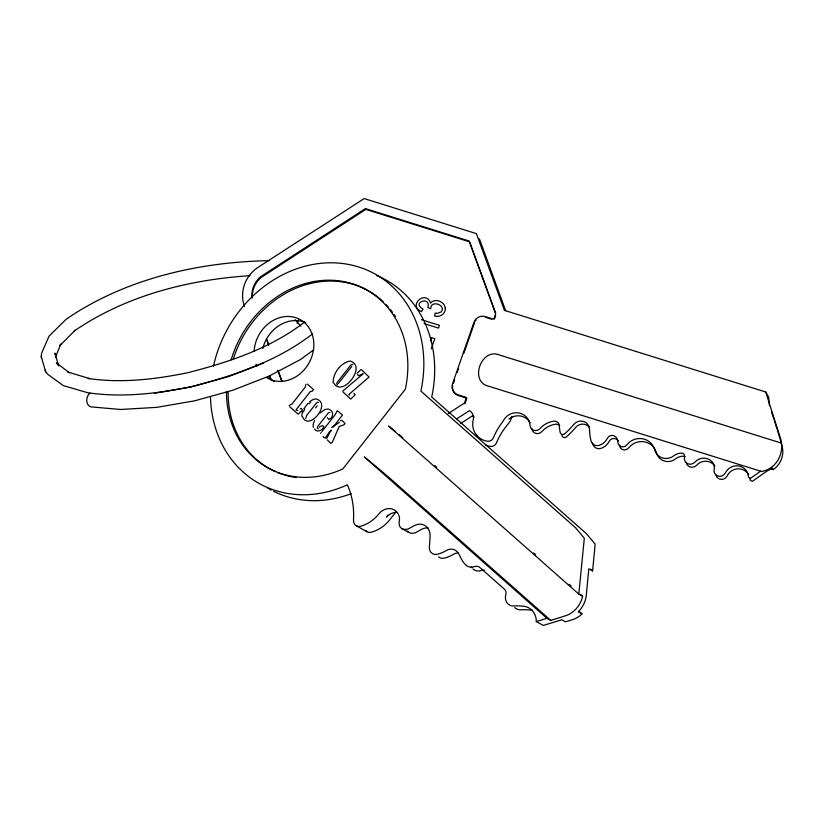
<?xml version="1.0" encoding="UTF-8"?>
<svg xmlns="http://www.w3.org/2000/svg" width="824" height="824" viewBox="0 0 824 824"><rect width="100%" height="100%" fill="white"/><g stroke="black" fill="none" stroke-linecap="round" stroke-linejoin="round"><path stroke-width="1.24" d="M301.738 416.264L302.48 411.537M210.481 396.725A119.696 102.516 -61.4 0 0 347.368 484.811A77.806 66.631 -61.4 0 1 353.486 520.15A6.994 5.995 -61.4 0 0 360.449 526.299A34.732 29.746 -61.4 0 0 379.473 513.177A13.565 11.618 -61.4 0 1 391.678 508.861A13.565 11.618 -61.4 0 1 399.547 518.142L399.115 522.777A6.88 5.892 -61.4 0 0 403.029 529.08A11.536 9.878 -61.4 0 0 408.333 528.926L414.307 525.609A12.741 10.918 -61.4 0 1 425.864 526.196A14.121 12.092 -61.4 0 1 430.066 537.423L429.345 547.486A7.972 6.829 -61.4 0 0 437.081 554.325A34.484 29.54 -61.4 0 0 446.392 550.494A10.424 8.93 -61.4 0 1 455.899 550.607A14.719 12.607 -61.4 0 1 459.73 555.603A37.039 31.724 -61.4 0 0 465.364 564.564A10.805 9.249 -61.4 0 0 474.449 566.634A7.117 6.098 -61.4 0 1 480.495 568.066L504.473 589.253A5.644 4.831 -61.4 0 1 505.802 594.629A9.95 8.518 -61.4 0 0 513.527 605.959A77.487 66.373 -61.4 0 1 523.724 606.258A18.334 15.707 -61.4 0 1 536.311 621.595L543.366 625.437L561.762 619.741L565.563 621.811L572.402 619.689A23.618 20.229 -61.4 0 0 580.92 614.9L581.981 613.88L578.191 611.81L578.963 611.068A23.618 20.229 -61.4 0 0 586.317 595.041L588.81 568.838L592.611 570.908L595.155 544.128L586.4 533.684L431.724 397.024A119.696 102.516 -61.4 0 0 376.661 275.494M550.72 620.379L394.212 482.081A101.743 10.063 38.1 0 0 364.321 456.949L546.92 618.299L550.72 620.379L565.357 615.837A23.618 20.229 -61.4 0 0 582.094 598.245L582.599 596.185L578.809 594.114L584.309 538.206L575.554 527.772L420.879 391.101A119.696 102.516 -61.4 0 0 342.156 263.453A119.696 102.516 -61.4 0 0 213.416 366.453M297.165 323.348L298.412 319.774M430.406 340.93L431.56 337.624L434.815 338.643L431.23 348.923M453.385 383.418L454.642 379.792M457.166 372.561L458.422 368.936M463.891 353.259L474.408 323.101M464.932 403.812L466.878 398.239L458.463 395.602A8.982 8.683 -30 0 1 452.654 385.735M494.544 318.888L495.708 315.541M511.889 416.522L510.252 421.229L506.183 426.379A68.65 66.435 -30 0 0 496.439 442.941A5.644 5.459 -30 0 1 490.156 446.412A18.149 17.562 -30 0 1 485.563 444.981M339.519 422.3L331.681 427.491M55.445 357.122L60.873 344.051L59.998 345.431L75.221 330.208L74.129 331.104C125.464 295.734 188.335 279.666 249.95 275.69M314.583 420.302L313.202 424.185L313.233 427.378M303.294 411.979L304.684 409.219M326.737 438.45L331.104 430.004M305.838 384.334L305.282 387.084L292.046 403.956L289.1 405.542M303.871 408.776L308.032 403.317M315.582 407.89L317.168 405.872M338.365 383.51L351.735 366.474M320.588 433.249L321.113 432.579M321.988 431.446L335.327 414.451L337.201 410.723M333.236 426.987L342.475 415.049L338.015 411.166M388.073 515.041L386.518 517.029A13.565 11.618 -61.4 0 1 396.622 512.415M395.767 512.147L390.318 519.099A34.732 29.746 -61.4 0 1 371.294 532.222A6.994 5.995 -61.4 0 1 365.64 530.491M319.372 427.326L320.443 426.132M321.556 426.173L322.483 425.483L323.863 426.822C322.514 430.241 316.941 433.084 314.562 429.077M357.07 373.324L360.922 369.533M308.846 403.77L310.689 401.988M340.528 420.724L341.785 420.219L345.05 423.464L343.917 424.844L339.272 426.451L332.216 442.447L330.733 443.302L327.272 439.841M89.816 393.244C85.809 396.416 85.366 404.914 90.712 406.86L120.582 409.477L156.735 407.355L194.649 400.825L232.801 390.236L268.572 376.311M342.805 391.009L362.931 374.003M320.072 412.948L324.893 409.497L328.601 408.982M309.876 401.546L313.388 399.352L316.519 398.898M304.623 322.05C270.684 348.346 229 362.169 187.862 372.685C155.118 379.39 121.468 383.407 88.178 378.453L89.548 378.587L67.877 372.036L69.34 372.716L56.341 362.89L58.556 365.526M312.512 333.905C277.214 361.345 233.831 375.775 191.003 386.714C157.044 393.666 122.137 397.838 87.612 392.688L63.335 385.632L47.885 374.384L45.66 371.748L41.2 356.483L41.684 353.043L48.987 336.233L66.28 319.125C125.423 278.687 198.44 261.991 269.345 260.642M313.687 349.891L300.502 359.522L269.191 376.022M244.512 306.394A33.599 32.517 -30 0 1 258.139 267.316L364.187 198.563L476.396 233.625L504.401 310.339L765.692 391.987L779.967 436.73C785.416 451.212 777.66 468.65 761.592 471.472L760.624 471.204L750.51 478.332L748.439 477.106A12.216 11.824 -30 0 0 725.388 472.883A6.026 5.83 -30 0 1 714.161 469.381A8.704 8.415 -30 0 0 712.729 462.552A11.557 11.175 -30 0 0 694.941 462.12A6.159 5.953 -30 0 1 684.517 456.836A3.069 2.977 -30 0 0 681.716 453.138A12.195 11.804 -30 0 0 673.785 455.816A12.185 11.783 -30 0 1 654.709 449.853A15.986 15.471 -30 0 0 642.586 438.759A15.986 15.471 -30 0 0 626.817 444.898A5.057 4.893 -30 0 1 617.835 442.097A7.735 7.488 -30 0 0 615.579 436.761A5.16 4.995 -30 0 0 607.37 438.327A13.524 13.081 -30 0 1 599.213 445.341A6.561 6.345 -30 0 1 590.993 440.871A59.276 57.371 -30 0 1 589.521 429.325A8.94 8.652 -30 0 0 573.803 424.422A76.333 73.872 -30 0 1 564.646 433.836A2.771 2.688 -30 0 1 560.166 432.435A53.189 51.469 -30 0 1 559.249 425.503A4.954 4.79 -30 0 0 553.79 421.157A21.62 20.93 -30 0 0 540.101 428.552A5.82 5.634 -30 0 1 529.997 425.4A14.183 13.72 -30 0 0 503.165 421.157A68.65 66.435 -30 0 0 493.411 437.719A5.644 5.459 -30 0 1 487.128 441.201A18.149 17.562 -30 0 1 473.254 419.818A8.683 8.395 -30 0 0 469.443 410.62L456.578 418.963M508.995 419.066L511.261 417.511A14.183 13.72 -30 0 1 530.079 422.661M448.287 413.524L464.478 403.029L466.425 397.456L458.01 394.82A8.982 8.683 -30 0 1 452.51 383.84L473.954 322.318A8.982 8.683 -30 0 1 485.284 316.581L493.7 319.218L495.636 313.645L469.134 241.03L365.372 208.606L260.909 276.524A24.215 23.433 -30 0 0 252.062 297.958M460.678 423.484L472.461 415.842A8.683 8.395 -30 0 1 474.161 417.14M300.245 408.9L301.244 408.354L302.49 410.043L298.123 414.194L289.605 406.644M331.124 430.859L329.548 431.694L325.181 438.172L323.049 436.504M262.681 363.343L263.289 363.054L228.475 376.609L191.353 386.909L154.448 393.275M536.311 621.595L546.92 618.299M297.794 410.63L295.981 409.868L310.349 391.554L312.286 391.184L313.501 389.567L307.331 384.066M350.385 360.974C340.765 362.57 332.855 373.21 333.123 382.82M329.858 412.453L328.436 412.803L317.652 426.544L317.25 428.192L318.26 428.871M351.199 361.417C366.258 367.092 342.321 397.611 333.936 383.263M317.333 399.341C331.032 404.8 308.382 431.488 302.552 416.707M485.738 317.364L491.743 319.248M421.394 319.702L439.46 325.336L438.492 328.107L424.103 323.605M781.028 442.982L496.47 354.062C481.031 351.292 471.163 378.185 485.594 385.261L760.624 471.204M769.678 468.423L773.355 469.577A21.991 21.28 -30 0 0 781.822 445.3L780.864 441.613M362.931 373.736L358.801 375.641L357.358 374.611M318.497 402.359L317.384 402.287L315.891 403.709L306.631 415.502L305.776 418.386M337.449 384.932L336.645 383.665L337.397 382.109L350.839 364.97L352.991 364.301M353.815 393.326L355.175 394.768L350.756 399.084L343.021 392.008M401.834 528.586L408.889 532.438M356.112 525.733L366.958 531.655M329.415 409.425L331.681 411.104L332.494 412.978A5.964 5.109 -61.4 0 1 331.063 418.098L328.683 419.529L327.406 417.613M590.684 569.209L592.611 570.908M361.736 369.976L369.07 377.042L348.799 394.542L349.51 395.17M434.784 465.57L436.71 467.27M533.653 552.935L535.569 554.624M569.168 584.309L571.084 586.008M580.683 594.485L582.599 596.185M578.809 594.114L388.578 426.029A101.743 10.063 38.1 0 1 394.943 431.189M579.097 611.336L581.981 613.88M295.043 319.702L300.873 326.149M765.692 391.987L768.71 397.209L769.462 405.666M773.355 469.577L772.521 468.135L767.474 470.772A13.792 3.461 -35.5 0 0 764.631 472.677L752.281 481.391L750.211 480.165A12.216 11.824 -30 0 0 750.015 478.25M479.413 238.847L505.668 310.761M495.657 313.233L469.587 241.813L365.825 209.389L261.363 277.307A24.215 23.433 -30 0 0 252.432 297.866M266.554 339.004L268.315 343.814M277.976 370.285L281.921 381.11M266.543 339.426L268.737 345.441M277.956 370.697L281.911 381.533M269.881 375.888L271.632 380.678M771.573 412.134L773.839 418.963M774.241 420.188L775.425 423.866M775.745 424.875L777.011 428.913M777.393 430.128L779.504 437.019M779.834 438.1L780.524 440.438M58.679 365.98L54.951 353.177L55.435 354.866M41.2 356.483L41.684 358.172M45.176 370.069L45.66 371.748M748.686 474.665A12.216 11.824 -30 0 0 727.149 475.942A6.026 5.83 -30 0 1 715.994 475.263M477.302 436.72A18.149 17.562 -30 0 1 476.457 434.495M475.448 321.02A8.982 8.683 -30 0 1 476.159 320.093M589.582 427.491A8.94 8.652 -30 0 0 575.574 427.481A76.333 73.872 -30 0 1 566.418 436.895A2.771 2.688 -30 0 1 561.927 435.484A53.189 51.469 -30 0 1 561.814 434.918M559.743 425.648A4.954 4.79 -30 0 0 555.561 424.216A21.62 20.93 -30 0 0 541.873 431.611A5.82 5.634 -30 0 1 531.768 428.459M686.176 462.542A6.159 5.953 -30 0 0 696.713 465.179A11.557 11.175 -30 0 1 714.501 465.612A8.704 8.415 -30 0 1 714.841 466.106M685.166 456.743A3.069 2.977 -30 0 0 683.487 456.197A12.195 11.804 -30 0 0 675.556 458.875A12.185 11.783 -30 0 1 656.481 452.912A15.986 15.471 -30 0 0 655.883 451.089M619.607 445.156A5.057 4.893 -30 0 0 628.588 447.957A15.986 15.471 -30 0 1 655.492 450.213M618.309 440.953A7.735 7.488 -30 0 0 617.341 439.82A5.16 4.995 -30 0 0 609.142 441.386A13.524 13.081 -30 0 1 600.974 448.39A6.561 6.345 -30 0 1 593.023 444.754M592.765 443.93A59.276 57.371 -30 0 1 592.549 442.982M398.847 434.403A101.743 10.063 38.1 0 1 402.678 437.596M233.151 359.501A101.743 87.138 -61.4 0 1 383.139 301.718M385.859 304.427A101.743 87.138 -61.4 0 1 388.475 307.29M390.143 309.278A101.743 87.138 -61.4 0 1 392.523 312.368M394.026 314.49A101.743 87.138 -61.4 0 1 395.458 316.663M296.259 477.529A101.743 87.138 -61.4 0 1 277.75 472.626M275.432 471.637A101.743 87.138 -61.4 0 1 228.083 391.297M254.132 351.539A33.516 28.706 -61.4 0 1 291.15 316.653A33.516 28.706 -61.4 0 1 311.06 358.697A33.516 28.706 -61.4 0 1 266.399 377.433M256.903 366.35A33.516 28.706 -61.4 0 1 256.037 364.249M231.163 359.82A101.743 87.138 -61.4 0 1 342.218 281.303A101.743 87.138 -61.4 0 1 405.326 389.258L342.836 468.908A101.743 87.138 -61.4 0 1 226.456 391.616M351.189 493.679A119.696 102.516 -61.4 0 1 273.558 491.279M271.281 490.105A119.696 102.516 -61.4 0 1 267.934 488.22M532.52 610.419A18.334 15.707 -61.4 0 0 530.769 610.11A77.487 66.373 -61.4 0 0 520.572 609.801A9.95 8.518 -61.4 0 1 514.753 607.546M484.275 570.177A7.117 6.098 -61.4 0 0 481.504 570.486A10.805 9.249 -61.4 0 1 472.997 568.982M438.605 556.87A7.972 6.829 -61.4 0 0 444.126 558.167A34.484 29.54 -61.4 0 0 453.447 554.346A10.424 8.93 -61.4 0 1 458.381 552.945M428.428 528.081A12.741 10.918 -61.4 0 0 421.363 529.451L415.378 532.768A11.536 9.878 -61.4 0 1 410.074 532.932A6.88 5.892 -61.4 0 1 407.417 531.181M273.99 381.574A33.516 28.706 -61.4 0 1 268.336 376.578M262.805 348.418A33.516 28.706 -61.4 0 1 305.848 322.761M471.843 567.767A37.039 31.724 -61.4 0 1 471.276 567.097M445.279 308.197C445.897 313.831 439.656 317.642 434.619 315.994L435.123 313.11L437.709 313.254L441.19 311.925C446.639 304.849 430.437 299.462 430.736 308.753L427.872 307.507C431.292 295.486 410.898 302.635 423.031 309.021L421.466 311.575C407.386 305.653 425.658 289.306 430.643 303.067C434.866 297.66 444.795 301.677 445.279 308.197"/></g></svg>
